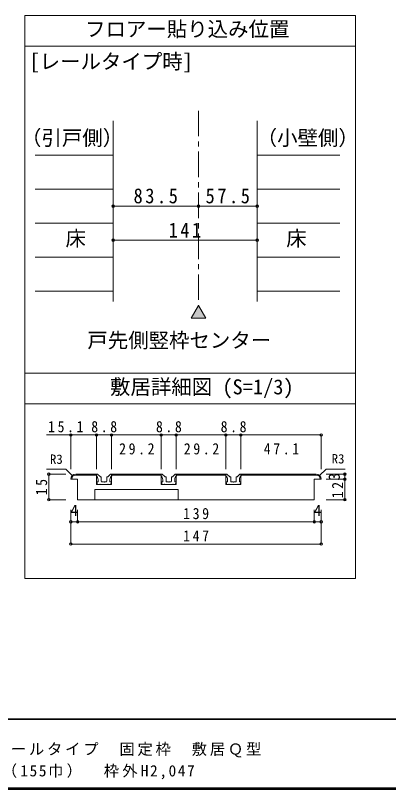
# Model space of a CAD drawing. Units: millimetres at full size, sheet at 1:5, with parts at other scales. Extents: x -957 to 993, y -689 to 708.
# Drawn here: x -480 to -115, y -689 to 68 of the extents above; entities that cross this region are included whole.
import ezdxf
from ezdxf.enums import TextEntityAlignment as Align

# ---------------------------------------------------------------- set-up
doc = ezdxf.new("R2010")
doc.units = ezdxf.units.MM
doc.header["$LTSCALE"] = 5
doc.header["$PDMODE"] = 32
doc.header["$PDSIZE"] = 2.5
doc.linetypes.add('CHAIN1', pattern=[8, 5, -1, 1, -1])
doc.layers.add('0-B_寸法', color=7, linetype='Continuous', lineweight=9)
doc.layers.add('F-1_枠', color=6, linetype='Continuous', lineweight=9)
doc.styles.add('ＭＳ ゴシック', font='')
doc.styles.get('ＭＳ ゴシック').set_extended_font_data('MS Gothic')

msp = doc.modelspace()

# ---------------------------------------------------------------- linework, layer by layer
at = {"layer": '0-B_寸法'}
for p, q in [((-471.383, 68.058), (-471.383, -482.581)), ((-471.383, 68.058), (-147.699, 68.058)), ((-147.699, -482.581), (-147.699, 68.058)), ((-471.383, 38.058), (-147.699, 38.058)), ((-384.753, -35.143), (-384.753, -211.65)), ((-243.753, -35.143), (-243.753, -211.65)), ((-301.253, -118.397), (-384.753, -118.397)), ((-243.753, -118.397), (-301.253, -118.397)), ((-243.753, -151.698), (-384.753, -151.698)), ((-301.253, -215.6), (-308.39, -227.962)), ((-301.253, -215.6), (-294.115, -227.962)), ((-308.39, -227.962), (-294.115, -227.962)), ((-147.699, -281.942), (-471.383, -281.942)), ((-471.383, -311.942), (-147.699, -311.942)), ((-401.095, -342.258), (-450.089, -342.258)), ((-426.262, -342.258), (-426.262, -375.591)), ((-386.429, -342.258), (-401.095, -342.258)), ((-401.095, -342.258), (-401.095, -375.591)), ((-386.429, -342.258), (-337.762, -342.258)), ((-386.429, -342.258), (-386.429, -375.591)), ((-337.762, -342.258), (-337.762, -375.591)), ((-337.762, -342.258), (-323.095, -342.258)), ((-323.095, -342.258), (-323.095, -375.591)), ((-323.095, -342.258), (-274.429, -342.258)), ((-274.429, -342.258), (-274.429, -375.591)), ((-274.429, -342.258), (-259.762, -342.258)), ((-259.762, -342.258), (-259.762, -375.591)), ((-259.762, -342.258), (-181.262, -342.258)), ((-181.262, -342.258), (-181.262, -375.591)), ((-431.262, -375.591), (-450.089, -375.591)), ((-431.262, -375.591), (-450.089, -375.591)), ((-424.798, -382.056), (-431.262, -375.591)), ((-424.798, -382.056), (-431.262, -375.591)), ((-182.727, -382.056), (-176.262, -375.591)), ((-182.727, -382.056), (-176.262, -375.591)), ((-176.262, -375.591), (-157.571, -375.591)), ((-176.262, -375.591), (-157.571, -375.591)), ((-447.787, -405.591), (-447.787, -380.591)), ((-447.787, -380.591), (-431.12, -380.591)), ((-419.595, -385.591), (-426.262, -385.591)), ((-419.595, -385.591), (-426.262, -385.591)), ((-401.095, -380.591), (-421.262, -380.591)), ((-401.095, -380.591), (-421.262, -380.591)), ((-401.095, -381.424), (-421.262, -381.424)), ((-401.095, -381.424), (-421.262, -381.424)), ((-419.595, -405.591), (-419.595, -385.591)), ((-401.262, -380.591), (-400.357, -380.591)), ((-401.095, -380.591), (-401.095, -390.591)), ((-397.658, -382.945), (-399.768, -380.835)), ((-397.658, -382.945), (-399.768, -380.835)), ((-399.595, -388.091), (-399.595, -385.985)), ((-397.305, -383.091), (-396.762, -383.091)), ((-397.305, -383.091), (-396.762, -383.091)), ((-396.429, -387.591), (-396.429, -383.425)), ((-391.095, -387.591), (-391.095, -383.425)), ((-390.219, -383.091), (-390.762, -383.091)), ((-390.219, -383.091), (-390.762, -383.091)), ((-389.866, -382.945), (-387.756, -380.835)), ((-389.866, -382.945), (-387.756, -380.835)), ((-387.929, -388.091), (-387.929, -385.985)), ((-386.262, -380.591), (-387.167, -380.591)), ((-386.262, -380.591), (-387.167, -380.591)), ((-386.429, -380.591), (-386.429, -390.591)), ((-337.762, -380.591), (-386.429, -380.591)), ((-337.762, -380.591), (-386.429, -380.591)), ((-337.762, -381.424), (-386.429, -381.424)), ((-337.762, -381.424), (-386.429, -381.424)), ((-386.262, -382.258), (-386.262, -380.591)), ((-337.929, -380.591), (-337.024, -380.591)), ((-337.762, -380.591), (-337.762, -390.591)), ((-334.325, -382.945), (-336.435, -380.835)), ((-334.325, -382.945), (-336.435, -380.835)), ((-336.262, -388.091), (-336.262, -385.985)), ((-333.972, -383.091), (-333.429, -383.091)), ((-333.972, -383.091), (-333.429, -383.091)), ((-333.095, -387.591), (-333.095, -383.425)), ((-327.762, -387.591), (-327.762, -383.425)), ((-326.886, -383.091), (-327.429, -383.091)), ((-326.886, -383.091), (-327.429, -383.091)), ((-326.532, -382.945), (-324.423, -380.835)), ((-326.532, -382.945), (-324.423, -380.835)), ((-324.595, -388.091), (-324.595, -385.985)), ((-322.929, -380.591), (-323.834, -380.591)), ((-322.929, -380.591), (-323.834, -380.591)), ((-323.095, -380.591), (-323.095, -390.591)), ((-274.429, -380.591), (-323.095, -380.591)), ((-274.429, -380.591), (-323.095, -380.591)), ((-274.429, -381.424), (-323.095, -381.424)), ((-274.429, -381.424), (-323.095, -381.424)), ((-322.929, -382.258), (-322.929, -380.591)), ((-274.595, -380.591), (-273.691, -380.591)), ((-274.429, -380.591), (-274.429, -390.591)), ((-270.992, -382.945), (-273.101, -380.835)), ((-270.992, -382.945), (-273.101, -380.835)), ((-272.929, -388.091), (-272.929, -385.985)), ((-270.638, -383.091), (-270.095, -383.091)), ((-270.638, -383.091), (-270.095, -383.091)), ((-269.762, -387.591), (-269.762, -383.425)), ((-264.429, -387.591), (-264.429, -383.425)), ((-263.553, -383.091), (-264.095, -383.091)), ((-263.553, -383.091), (-264.095, -383.091)), ((-263.199, -382.945), (-261.09, -380.835)), ((-263.199, -382.945), (-261.09, -380.835)), ((-261.262, -388.091), (-261.262, -385.985)), ((-259.595, -380.591), (-260.5, -380.591)), ((-259.595, -380.591), (-260.5, -380.591)), ((-186.262, -380.591), (-259.762, -380.591)), ((-186.262, -381.424), (-259.762, -381.424)), ((-186.262, -381.424), (-259.762, -381.424)), ((-259.595, -382.258), (-259.595, -380.591)), ((-187.929, -385.591), (-181.262, -385.591)), ((-187.929, -405.591), (-187.929, -385.591)), ((-187.929, -385.591), (-181.262, -385.591)), ((-158.128, -380.591), (-176.262, -380.591)), ((-158.128, -385.591), (-176.262, -385.591)), ((-158.128, -385.591), (-158.128, -380.591)), ((-158.128, -405.591), (-158.128, -385.591)), ((-386.429, -390.591), (-401.095, -390.591)), ((-386.429, -390.591), (-401.095, -390.591)), ((-400.095, -390.591), (-400.905, -388.547)), ((-400.095, -390.591), (-400.905, -388.547)), ((-399.595, -388.091), (-400.595, -388.091)), ((-399.595, -388.091), (-400.595, -388.091)), ((-398.262, -390.591), (-400.095, -390.591)), ((-398.262, -390.591), (-400.095, -390.591)), ((-398.262, -390.591), (-397.929, -390.258)), ((-398.262, -390.591), (-397.929, -390.258)), ((-397.929, -390.258), (-397.595, -390.591)), ((-397.929, -390.258), (-397.595, -390.591)), ((-397.595, -390.591), (-389.929, -390.591)), ((-397.595, -390.591), (-389.929, -390.591)), ((-394.262, -388.091), (-395.929, -388.091)), ((-394.262, -388.091), (-395.929, -388.091)), ((-393.762, -388.591), (-394.262, -388.091)), ((-393.762, -388.591), (-394.262, -388.091)), ((-389.595, -390.258), (-389.929, -390.591)), ((-389.595, -390.258), (-389.929, -390.591)), ((-389.262, -390.591), (-389.595, -390.258)), ((-389.262, -390.591), (-389.595, -390.258)), ((-389.262, -390.591), (-387.429, -390.591)), ((-389.262, -390.591), (-387.429, -390.591)), ((-387.929, -388.091), (-386.929, -388.091)), ((-387.929, -388.091), (-386.929, -388.091)), ((-387.429, -390.591), (-386.619, -388.547)), ((-387.429, -390.591), (-386.619, -388.547)), ((-323.095, -390.591), (-337.762, -390.591)), ((-323.095, -390.591), (-337.762, -390.591)), ((-336.762, -390.591), (-337.572, -388.547)), ((-336.762, -390.591), (-337.572, -388.547)), ((-336.262, -388.091), (-337.262, -388.091)), ((-336.262, -388.091), (-337.262, -388.091)), ((-334.929, -390.591), (-336.762, -390.591)), ((-334.929, -390.591), (-336.762, -390.591)), ((-334.929, -390.591), (-334.595, -390.258)), ((-334.929, -390.591), (-334.595, -390.258)), ((-334.595, -390.258), (-334.262, -390.591)), ((-334.595, -390.258), (-334.262, -390.591)), ((-334.262, -390.591), (-326.595, -390.591)), ((-334.262, -390.591), (-326.595, -390.591)), ((-330.929, -388.091), (-332.595, -388.091)), ((-330.929, -388.091), (-332.595, -388.091)), ((-330.429, -388.591), (-330.929, -388.091)), ((-330.429, -388.591), (-330.929, -388.091)), ((-326.262, -390.258), (-326.595, -390.591)), ((-326.262, -390.258), (-326.595, -390.591)), ((-325.929, -390.591), (-326.262, -390.258)), ((-325.929, -390.591), (-326.262, -390.258)), ((-325.929, -390.591), (-324.095, -390.591)), ((-325.929, -390.591), (-324.095, -390.591)), ((-324.595, -388.091), (-323.595, -388.091)), ((-324.595, -388.091), (-323.595, -388.091)), ((-324.095, -390.591), (-323.286, -388.547)), ((-324.095, -390.591), (-323.286, -388.547)), ((-259.762, -390.591), (-274.429, -390.591)), ((-259.762, -390.591), (-274.429, -390.591)), ((-273.429, -390.591), (-274.239, -388.547)), ((-273.429, -390.591), (-274.239, -388.547)), ((-272.929, -388.091), (-273.929, -388.091)), ((-272.929, -388.091), (-273.929, -388.091)), ((-271.595, -390.591), (-273.429, -390.591)), ((-271.595, -390.591), (-273.429, -390.591)), ((-271.595, -390.591), (-271.262, -390.258)), ((-271.595, -390.591), (-271.262, -390.258)), ((-271.262, -390.258), (-270.929, -390.591)), ((-271.262, -390.258), (-270.929, -390.591)), ((-270.929, -390.591), (-263.262, -390.591)), ((-270.929, -390.591), (-263.262, -390.591)), ((-267.595, -388.091), (-269.262, -388.091)), ((-267.595, -388.091), (-269.262, -388.091)), ((-267.095, -388.591), (-267.595, -388.091)), ((-267.095, -388.591), (-267.595, -388.091)), ((-262.929, -390.258), (-263.262, -390.591)), ((-262.929, -390.258), (-263.262, -390.591)), ((-262.595, -390.591), (-262.929, -390.258)), ((-262.595, -390.591), (-262.929, -390.258)), ((-262.595, -390.591), (-260.762, -390.591)), ((-262.595, -390.591), (-260.762, -390.591)), ((-261.262, -388.091), (-260.262, -388.091)), ((-261.262, -388.091), (-260.262, -388.091)), ((-260.762, -390.591), (-259.952, -388.547)), ((-260.762, -390.591), (-259.952, -388.547)), ((-402.929, -405.591), (-402.929, -395.591)), ((-321.262, -395.591), (-402.929, -395.591)), ((-447.787, -405.591), (-431.12, -405.591)), ((-419.595, -405.591), (-187.929, -405.591)), ((-419.595, -405.591), (-187.929, -405.591)), ((-158.128, -405.591), (-176.262, -405.591)), ((-426.262, -427.258), (-426.262, -415.591)), ((-419.595, -427.258), (-419.595, -415.591)), ((-187.929, -427.258), (-187.929, -415.591)), ((-181.262, -427.258), (-181.262, -415.591)), ((-426.262, -448.924), (-426.262, -427.258)), ((-426.262, -427.258), (-419.595, -427.258)), ((-419.595, -427.258), (-187.929, -427.258)), ((-187.929, -427.258), (-181.262, -427.258)), ((-181.262, -448.924), (-181.262, -427.258)), ((-426.262, -448.924), (-181.262, -448.924)), ((-147.699, -482.581), (-471.383, -482.581))]:
    msp.add_line(p, q, dxfattribs=at)
at = {"layer": '0-B_寸法', "linetype": 'CHAIN1'}
msp.add_line((-301.253, -25.143), (-301.253, -215.6), dxfattribs=at)
at = {"layer": '0-B_寸法', "color": 4}
for p, q in [((-384.753, -68.445), (-461.253, -68.445)), ((-162.853, -68.445), (-243.753, -68.445)), ((-384.753, -101.746), (-461.253, -101.746)), ((-243.753, -101.746), (-162.853, -101.746)), ((-384.753, -135.048), (-461.253, -135.048)), ((-243.753, -135.048), (-162.853, -135.048)), ((-384.753, -168.349), (-461.253, -168.349)), ((-243.753, -168.349), (-162.853, -168.349)), ((-384.753, -201.65), (-461.253, -201.65)), ((-243.753, -201.65), (-162.853, -201.65))]:
    msp.add_line(p, q, dxfattribs=at)
at = {"layer": '0-B_寸法'}
for points in [[(-401.262, -382.258), (-401.262, -380.591), (-400.357, -380.591)], [(-337.929, -382.258), (-337.929, -380.591), (-337.024, -380.591)], [(-274.595, -382.258), (-274.595, -380.591), (-273.691, -380.591)], [(-186.262, -380.591), (-259.762, -380.591), (-259.762, -390.591)], [(-391.595, -388.091), (-393.262, -388.091), (-393.762, -388.591)], [(-391.595, -388.091), (-393.262, -388.091), (-393.762, -388.591)], [(-328.262, -388.091), (-329.929, -388.091), (-330.429, -388.591)], [(-328.262, -388.091), (-329.929, -388.091), (-330.429, -388.591)], [(-264.929, -388.091), (-266.595, -388.091), (-267.095, -388.591)], [(-264.929, -388.091), (-266.595, -388.091), (-267.095, -388.591)], [(-321.262, -405.591), (-321.262, -395.591), (-402.929, -395.591)]]:
    msp.add_lwpolyline(points, dxfattribs=at)
for centre, major_axis, start_param, end_param in [((-421.262, -385.591), (-5, 0), 4.712389, 6.2831853), ((-421.262, -385.591), (-5, 0), 4.712389, 6.2831853), ((-421.262, -385.591), (-4.167, 0), 4.712389, 6.2831853), ((-421.262, -385.591), (-4.167, 0), 4.712389, 6.2831853), ((-404.595, -385.985), (5, 0), 6.2831853, 7.1242595), ((-404.595, -385.985), (5, 0), 6.2831853, 7.1242595), ((-400.357, -381.425), (0.833, 0), 0.7853982, 1.5707963), ((-400.357, -381.425), (0.833, 0), 0.7853982, 1.5707963), ((-397.305, -382.591), (0.5, 0), 3.9269908, 4.712389), ((-397.305, -382.591), (0.5, 0), 3.9269908, 4.712389), ((-396.762, -383.425), (0.333, 0), 6.2831853, 7.8539816), ((-396.762, -383.425), (0.333, 0), 6.2831853, 7.8539816), ((-390.762, -383.425), (0.333, 0), 1.5707963, 3.1415927), ((-390.762, -383.425), (0.333, 0), 1.5707963, 3.1415927), ((-390.219, -382.591), (0.5, 0), 4.712389, 5.4977871), ((-390.219, -382.591), (0.5, 0), 4.712389, 5.4977871), ((-382.929, -385.985), (5, 0), 2.3005185, 3.1415927), ((-382.929, -385.985), (5, 0), 2.3005185, 3.1415927), ((-387.167, -381.425), (0.833, 0), 1.5707963, 2.3561945), ((-387.167, -381.425), (0.833, 0), 1.5707963, 2.3561945), ((-341.262, -385.985), (5, 0), 6.2831853, 7.1242595), ((-341.262, -385.985), (5, 0), 6.2831853, 7.1242595), ((-337.024, -381.425), (0.833, 0), 0.7853982, 1.5707963), ((-337.024, -381.425), (0.833, 0), 0.7853982, 1.5707963), ((-333.972, -382.591), (0.5, 0), 3.9269908, 4.712389), ((-333.972, -382.591), (0.5, 0), 3.9269908, 4.712389), ((-333.429, -383.425), (0.333, 0), 6.2831853, 7.8539816), ((-333.429, -383.425), (0.333, 0), 6.2831853, 7.8539816), ((-327.429, -383.425), (0.333, 0), 1.5707963, 3.1415927), ((-327.429, -383.425), (0.333, 0), 1.5707963, 3.1415927), ((-326.886, -382.591), (0.5, 0), 4.712389, 5.4977871), ((-326.886, -382.591), (0.5, 0), 4.712389, 5.4977871), ((-319.595, -385.985), (5, 0), 2.3005185, 3.1415927), ((-319.595, -385.985), (5, 0), 2.3005185, 3.1415927), ((-323.834, -381.425), (0.833, 0), 1.5707963, 2.3561945), ((-323.834, -381.425), (0.833, 0), 1.5707963, 2.3561945), ((-277.929, -385.985), (5, 0), 6.2831853, 7.1242595), ((-277.929, -385.985), (5, 0), 6.2831853, 7.1242595), ((-273.691, -381.425), (0.833, 0), 0.7853982, 1.5707963), ((-273.691, -381.425), (0.833, 0), 0.7853982, 1.5707963), ((-270.638, -382.591), (0.5, 0), 3.9269908, 4.712389), ((-270.638, -382.591), (0.5, 0), 3.9269908, 4.712389), ((-270.095, -383.425), (0.333, 0), 6.2831853, 7.8539816), ((-270.095, -383.425), (0.333, 0), 6.2831853, 7.8539816), ((-264.095, -383.425), (0.333, 0), 1.5707963, 3.1415927), ((-264.095, -383.425), (0.333, 0), 1.5707963, 3.1415927), ((-263.553, -382.591), (0.5, 0), 4.712389, 5.4977871), ((-263.553, -382.591), (0.5, 0), 4.712389, 5.4977871), ((-256.262, -385.985), (5, 0), 2.3005185, 3.1415927), ((-256.262, -385.985), (5, 0), 2.3005185, 3.1415927), ((-260.5, -381.425), (0.833, 0), 1.5707963, 2.3561945), ((-260.5, -381.425), (0.833, 0), 1.5707963, 2.3561945), ((-186.262, -385.591), (-5, 0), 3.1415927, 4.712389), ((-186.262, -385.591), (-5, 0), 3.1415927, 4.712389), ((-186.262, -385.591), (-4.167, 0), 3.1415927, 4.712389), ((-186.262, -385.591), (-4.167, 0), 3.1415927, 4.712389), ((-400.595, -388.425), (0.333, 0), 1.5707963, 3.518863), ((-400.595, -388.425), (0.333, 0), 1.5707963, 3.518863), ((-395.929, -387.591), (0.5, 0), 3.1415927, 4.712389), ((-395.929, -387.591), (0.5, 0), 3.1415927, 4.712389), ((-391.595, -387.591), (0.5, 0), 4.712389, 6.2831853), ((-391.595, -387.591), (0.5, 0), 4.712389, 6.2831853), ((-386.929, -388.425), (0.333, 0), 5.9059149, 7.8539816), ((-386.929, -388.425), (0.333, 0), 5.9059149, 7.8539816), ((-337.262, -388.425), (0.333, 0), 1.5707963, 3.518863), ((-337.262, -388.425), (0.333, 0), 1.5707963, 3.518863), ((-332.595, -387.591), (0.5, 0), 3.1415927, 4.712389), ((-332.595, -387.591), (0.5, 0), 3.1415927, 4.712389), ((-328.262, -387.591), (0.5, 0), 4.712389, 6.2831853), ((-328.262, -387.591), (0.5, 0), 4.712389, 6.2831853), ((-323.595, -388.425), (0.333, 0), 5.9059149, 7.8539816), ((-323.595, -388.425), (0.333, 0), 5.9059149, 7.8539816), ((-273.929, -388.425), (0.333, 0), 1.5707963, 3.518863), ((-273.929, -388.425), (0.333, 0), 1.5707963, 3.518863), ((-269.262, -387.591), (0.5, 0), 3.1415927, 4.712389), ((-269.262, -387.591), (0.5, 0), 3.1415927, 4.712389), ((-264.929, -387.591), (0.5, 0), 4.712389, 6.2831853), ((-264.929, -387.591), (0.5, 0), 4.712389, 6.2831853), ((-260.262, -388.425), (0.333, 0), 5.9059149, 7.8539816), ((-260.262, -388.425), (0.333, 0), 5.9059149, 7.8539816)]:
    msp.add_ellipse(centre, major_axis=major_axis, ratio=0.999999, start_param=start_param, end_param=end_param, dxfattribs=at)
for p in [(-384.753, -118.397), (-301.253, -118.397), (-243.753, -118.397), (-384.753, -151.698), (-243.753, -151.698), (-426.262, -342.258), (-401.095, -342.258), (-386.429, -342.258), (-337.762, -342.258), (-323.095, -342.258), (-274.429, -342.258), (-259.762, -342.258), (-181.262, -342.258), (-447.787, -380.591), (-158.128, -380.591), (-158.128, -385.591), (-447.787, -405.591), (-158.128, -405.591), (-426.262, -427.258), (-419.595, -427.258), (-187.929, -427.258), (-181.262, -427.258), (-426.262, -448.924), (-181.262, -448.924)]:
    msp.add_point(p, dxfattribs=at)
at = {"layer": '0-B_寸法', "color": 16}
msp.add_solid([(-308.39, -227.962), (-301.253, -215.6), (-294.115, -227.962)], dxfattribs=at)
at = {"layer": 'F-1_枠'}
for p, q in [((992.782, -619.898), (-957.218, -619.898)), ((992.782, -620.731), (-957.218, -620.731)), ((992.782, -687.398), (-957.218, -687.398)), ((992.782, -688.231), (-957.218, -688.231)), ((992.782, -689.065), (-957.218, -689.065))]:
    msp.add_line(p, q, dxfattribs=at)

# ---------------------------------------------------------------- texts
at = {"layer": '0-B_寸法', "style": 'ＭＳ ゴシック'}
for s, height, p in [('フロアー貼り込み位置', 14.66, (-412.304, 43.058)), ('[レールタイプ時]', 14.66, (-466.712, 11.368)), ('（引戸側）', 14.66, (-475.037, -63.341)), ('（小壁側）', 14.66, (-244.342, -63.341)), ('床', 14.66, (-431.503, -161.698)), ('床', 14.66, (-215.405, -161.698)), ('戸先側竪枠センター', 14.66, (-410.094, -261.341)), ('敷居詳細図 (S=1/3)', 14.66, (-387.911, -306.933)), ('R3', 9.164, (-446.667, -373.267)), ('R3', 9.164, (-170.888, -372.863)), ('4', 11, (-426.679, -424.758)), ('4', 11, (-188.345, -424.758))]:
    msp.add_text(s, height=height, dxfattribs=at).set_placement(p, align=Align.BOTTOM_LEFT)
msp.add_text('3', height=11, rotation=90, dxfattribs=at).set_placement((-159.705, -386.841), align=Align.BOTTOM_LEFT)
at = {"layer": '0-B_寸法', "attachment_point": 7, "style": 'ＭＳ ゴシック'}
for s, insert, char_height in [('\\T1.28;\\W0.9;83.5', (-364.878, -115.897), 14.66), ('\\T1.28;\\W0.9;57.5', (-294.378, -115.897), 14.66), ('\\T1.27;\\W0.9;141', (-330.503, -149.198), 14.66), ('\\T1.38;\\W0.9;15.1', (-448.523, -339.758), 11), ('\\T1.38;\\W0.9;8.8', (-406.262, -339.758), 11), ('\\T1.38;\\W0.9;8.8', (-342.929, -339.758), 11), ('\\T1.38;\\W0.9;8.8', (-279.595, -339.758), 11), ('\\T1.38;\\W0.9;29.2', (-378.97, -361.424), 11), ('\\T1.38;\\W0.9;29.2', (-315.637, -361.424), 11), ('\\T1.38;\\W0.9;47.1', (-237.387, -361.424), 11), ('\\T1.38;\\W0.9;139', (-316.262, -424.758), 11), ('\\T1.38;\\W0.9;147', (-316.262, -446.424), 11), ('\\T1.18;ドレタス\u3000H20Ｌ字開口納まり枠セット\u3000レールタイプ\u3000固定枠\u3000敷居Ｑ型', (-830.143, -657.733), 11), ('\\T1.21;【L】３枚引込戸＋【R】片引戸（155巾）\u3000枠外H2,047', (-747.964, -679.065), 11)]:
    msp.add_mtext(s, dxfattribs=dict(at, insert=insert, char_height=char_height))
at = {"layer": '0-B_寸法', "char_height": 11, "attachment_point": 7, "rotation": 90, "style": 'ＭＳ ゴシック'}
for s, insert in [('\\T1.36;\\W0.9;15', (-449.363, -401.216)), ('\\T1.36;\\W0.9;12', (-159.705, -404.099))]:
    msp.add_mtext(s, dxfattribs=dict(at, insert=insert))

doc.saveas('drawing.dxf')
